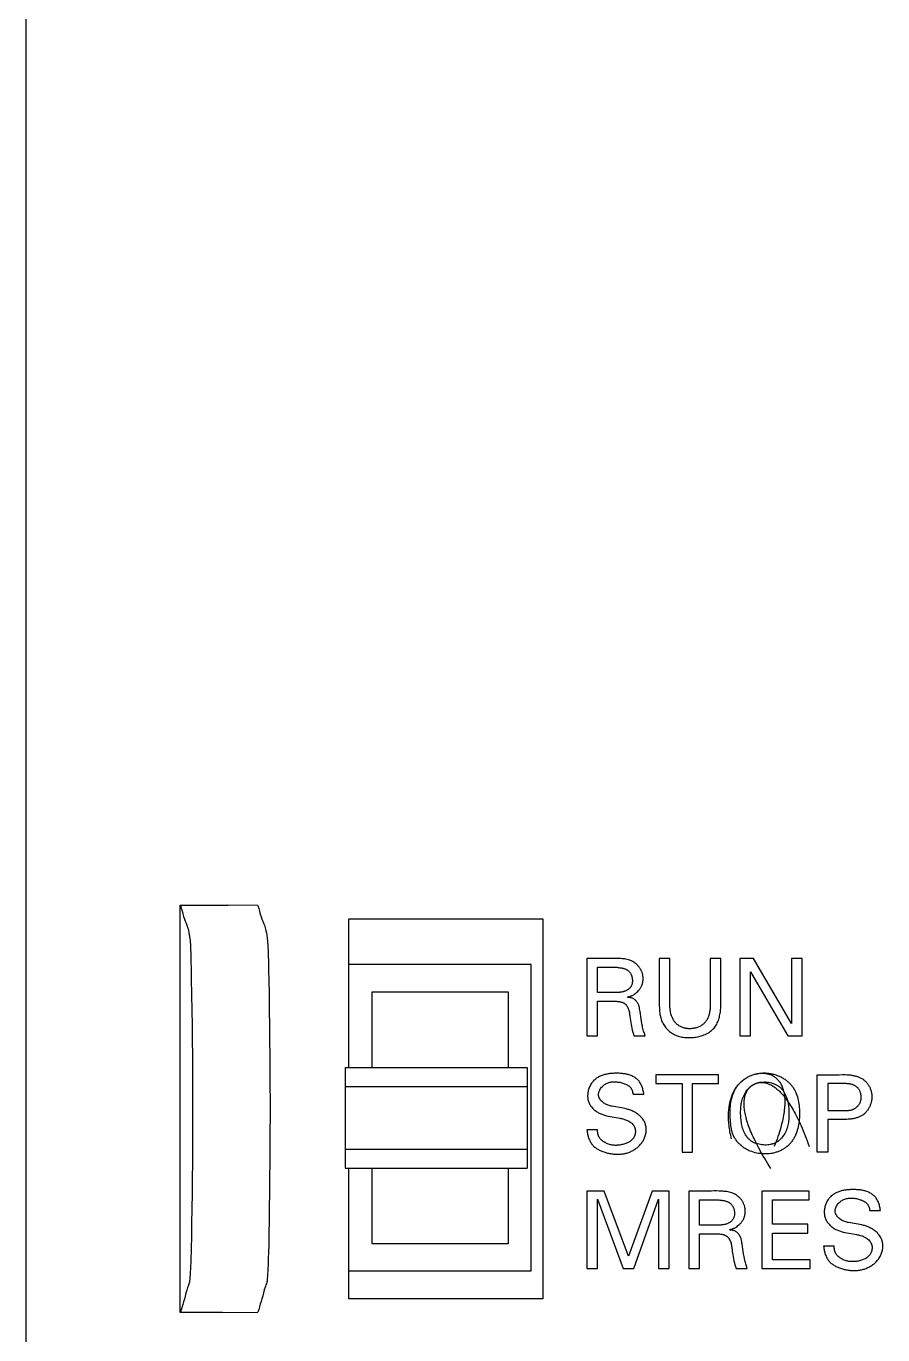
# Model space of a CAD drawing. Extents: x 430 to 1632, y -19 to 271.
# Drawn here: x 542.46 to 554.97, y 181.37 to 200.49 of the extents above; entities that cross this region are included whole.
import ezdxf

# ---------------------------------------------------------------- set-up
doc = ezdxf.new("R2010")
doc.units = 0
doc.header["$LTSCALE"] = 5
doc.header["$MEASUREMENT"] = 0
doc.layers.get('0').update_dxf_attribs({"linetype": 'CONTINUOUS'})

msp = doc.modelspace()

# ---------------------------------------------------------------- linework, layer by layer
at = {"linetype": 'Continuous'}
for p, q in [((542.455, 177.546), (542.455, 249.49)), ((544.707, 181.693), (544.707, 187.641)), ((544.707, 187.641), (545.399, 187.641)), ((545.841, 187.637), (545.399, 187.641)), ((547.171, 185.273), (547.171, 187.442)), ((547.171, 187.442), (550.004, 187.442)), ((550.004, 187.442), (550.004, 181.891)), ((550.647, 186.865), (550.647, 185.732)), ((550.684, 186.865), (550.647, 186.865)), ((550.831, 186.864), (550.684, 186.865)), ((551.86, 186.865), (551.705, 186.865)), ((551.86, 186.632), (551.86, 186.865)), ((552.45, 186.865), (552.45, 186.818)), ((552.604, 186.865), (552.45, 186.865)), ((552.45, 186.818), (552.45, 186.632)), ((552.604, 186.72), (552.604, 186.865)), ((552.882, 186.865), (552.882, 185.732)), ((553.083, 186.865), (552.882, 186.865)), ((553.637, 185.915), (553.083, 186.865)), ((553.637, 186.865), (553.637, 185.915)), ((553.791, 186.865), (553.637, 186.865)), ((553.791, 185.732), (553.791, 186.865)), ((549.834, 186.774), (547.171, 186.774)), ((549.834, 182.299), (549.834, 186.774)), ((550.802, 186.368), (550.802, 186.736)), ((550.802, 186.736), (550.896, 186.736)), ((551.86, 186.54), (551.86, 186.632)), ((552.45, 186.632), (552.45, 186.54)), ((552.604, 186.647), (552.604, 186.72)), ((553.036, 185.732), (553.036, 186.671)), ((553.036, 186.671), (553.583, 185.732)), ((544.868, 186.566), (544.871, 186.334)), ((545.999, 186.559), (546.003, 186.328)), ((552.45, 186.54), (552.45, 186.4)), ((547.509, 185.273), (547.509, 186.378)), ((547.509, 186.378), (549.495, 186.378)), ((549.495, 186.378), (549.495, 185.273)), ((550.802, 185.732), (550.802, 186.239)), ((550.802, 186.239), (550.889, 186.239)), ((550.647, 185.732), (550.802, 185.732)), ((551.334, 185.733), (551.498, 185.733)), ((552.882, 185.732), (553.036, 185.732)), ((553.583, 185.732), (553.791, 185.732)), ((547.114, 185.273), (547.114, 183.8)), ((547.114, 185.273), (549.777, 185.273)), ((549.777, 185.273), (549.777, 183.8)), ((551.657, 185.165), (551.657, 185.037)), ((552.572, 185.165), (551.657, 185.165)), ((552.572, 185.037), (552.572, 185.165)), ((552.988, 185.127), (553, 185.133)), ((553.035, 185.151), (553.047, 185.156)), ((554.013, 184.032), (554.013, 185.165)), ((547.114, 184.996), (549.777, 184.996)), ((551.657, 185.037), (552.037, 185.037)), ((552.037, 185.037), (552.037, 184.032)), ((552.192, 184.032), (552.192, 185.037)), ((552.192, 185.037), (552.572, 185.037)), ((554.168, 185.037), (554.168, 184.642)), ((551.322, 184.882), (551.479, 184.882)), ((554.168, 184.642), (554.236, 184.642)), ((554.168, 184.513), (554.168, 184.032)), ((550.803, 184.361), (550.647, 184.361)), ((547.114, 184.078), (549.777, 184.078)), ((552.037, 184.032), (552.192, 184.032)), ((554.168, 184.032), (554.013, 184.032)), ((547.114, 183.8), (549.777, 183.8)), ((547.171, 181.891), (547.171, 183.8)), ((547.509, 182.695), (547.509, 183.8)), ((549.495, 183.8), (549.495, 182.695)), ((550.647, 183.466), (550.647, 182.333)), ((550.899, 183.466), (550.647, 183.466)), ((551.254, 182.517), (550.899, 183.466)), ((551.599, 183.466), (551.254, 182.517)), ((551.85, 183.466), (551.599, 183.466)), ((551.85, 182.333), (551.85, 183.466)), ((552.139, 183.466), (552.139, 182.333)), ((552.176, 183.466), (552.139, 183.466)), ((552.323, 183.465), (552.176, 183.466)), ((553.203, 183.466), (553.203, 182.333)), ((553.894, 183.466), (553.203, 183.466)), ((553.894, 183.337), (553.894, 183.466)), ((550.802, 182.333), (550.802, 183.347)), ((550.802, 183.347), (551.176, 182.333)), ((551.331, 182.333), (551.695, 183.349)), ((551.695, 183.349), (551.695, 182.333)), ((552.294, 182.969), (552.294, 183.337)), ((552.294, 183.337), (552.388, 183.337)), ((553.358, 182.98), (553.358, 183.337)), ((553.358, 183.337), (553.894, 183.337)), ((554.779, 183.182), (554.937, 183.182)), ((552.294, 182.333), (552.294, 182.84)), ((552.294, 182.84), (552.381, 182.84)), ((553.873, 182.98), (553.358, 182.98)), ((553.358, 182.461), (553.358, 182.852)), ((553.358, 182.852), (553.873, 182.852)), ((553.873, 182.852), (553.873, 182.98)), ((549.495, 182.695), (547.509, 182.695)), ((554.261, 182.661), (554.105, 182.661)), ((553.908, 182.461), (553.358, 182.461)), ((553.908, 182.333), (553.908, 182.461)), ((547.171, 182.299), (549.834, 182.299)), ((550.647, 182.333), (550.802, 182.333)), ((551.176, 182.333), (551.331, 182.333)), ((551.695, 182.333), (551.85, 182.333)), ((552.139, 182.333), (552.294, 182.333)), ((552.826, 182.334), (552.99, 182.334)), ((553.203, 182.333), (553.908, 182.333)), ((550.004, 181.891), (547.171, 181.891)), ((545.323, 181.693), (544.707, 181.693)), ((545.323, 181.693), (545.841, 181.697))]:
    msp.add_line(p, q, dxfattribs=at)
at = {"color": 7, "linetype": 'Continuous'}
msp.add_line((542.455, 86.058), (542.455, 248.64), dxfattribs=at)
at = {"linetype": 'Continuous'}
for points in [[(544.709, 187.641), (544.72, 187.6), (544.732, 187.558), (544.744, 187.517), (544.756, 187.477), (544.767, 187.441), (544.773, 187.425), (544.779, 187.409), (544.791, 187.381), (544.803, 187.351), (544.808, 187.334), (544.814, 187.316), (544.82, 187.295), (544.826, 187.271), (544.832, 187.244), (544.838, 187.212), (544.84, 187.195), (544.843, 187.176), (544.846, 187.155), (544.849, 187.131), (544.851, 187.103), (544.854, 187.07), (544.856, 187.033), (544.857, 186.991), (544.859, 186.946), (544.861, 186.898), (544.862, 186.847), (544.863, 186.794), (544.865, 186.739), (544.866, 186.682), (544.868, 186.566)], [(545.841, 187.637), (545.853, 187.596), (545.865, 187.555), (545.876, 187.513), (545.888, 187.474), (545.9, 187.438), (545.911, 187.407), (545.923, 187.379), (545.935, 187.349), (545.941, 187.332), (545.946, 187.313), (545.952, 187.292), (545.958, 187.268), (545.964, 187.24), (545.97, 187.209), (545.972, 187.191), (545.975, 187.172), (545.978, 187.151), (545.981, 187.126), (545.983, 187.097), (545.985, 187.064), (545.987, 187.026), (545.989, 186.984), (545.991, 186.939), (545.992, 186.89), (545.994, 186.839), (545.995, 186.786), (545.996, 186.731), (545.997, 186.674), (545.999, 186.559)], [(551.283, 186.314), (551.289, 186.316), (551.294, 186.317), (551.3, 186.319), (551.305, 186.321), (551.314, 186.325), (551.322, 186.33), (551.329, 186.334), (551.336, 186.339), (551.349, 186.349), (551.363, 186.359), (551.376, 186.371), (551.39, 186.384), (551.403, 186.398), (551.409, 186.405), (551.415, 186.412), (551.421, 186.42), (551.427, 186.428), (551.432, 186.436), (551.437, 186.444), (551.441, 186.452), (551.446, 186.46), (551.449, 186.469), (551.453, 186.478), (551.456, 186.487), (551.459, 186.496), (551.461, 186.505), (551.464, 186.514), (551.465, 186.523), (551.467, 186.532), (551.468, 186.542), (551.469, 186.551), (551.469, 186.56), (551.469, 186.57), (551.469, 186.579), (551.469, 186.589), (551.468, 186.598), (551.467, 186.607), (551.465, 186.617), (551.463, 186.626), (551.461, 186.635), (551.459, 186.644), (551.456, 186.653), (551.453, 186.662), (551.449, 186.671), (551.446, 186.68), (551.442, 186.689), (551.437, 186.697), (551.433, 186.705), (551.428, 186.714), (551.423, 186.722), (551.418, 186.73), (551.412, 186.737), (551.406, 186.745), (551.4, 186.752), (551.394, 186.759), (551.388, 186.766), (551.381, 186.773), (551.374, 186.779), (551.367, 186.786), (551.36, 186.792), (551.353, 186.797), (551.345, 186.803), (551.338, 186.808), (551.33, 186.813), (551.322, 186.818), (551.314, 186.822), (551.306, 186.826), (551.298, 186.83), (551.289, 186.833), (551.272, 186.84), (551.254, 186.845), (551.237, 186.85), (551.218, 186.854), (551.2, 186.857), (551.181, 186.859), (551.163, 186.861), (551.144, 186.863), (551.125, 186.864), (551.088, 186.865), (551.051, 186.865), (551.014, 186.865), (550.978, 186.865), (550.941, 186.865), (550.905, 186.864), (550.868, 186.864), (550.831, 186.864)], [(551.705, 186.865), (551.705, 186.792), (551.705, 186.719), (551.705, 186.647), (551.705, 186.574), (551.705, 186.502), (551.703, 186.357)], [(550.896, 186.736), (550.927, 186.736), (550.958, 186.736), (550.989, 186.736), (551.021, 186.736), (551.036, 186.736), (551.052, 186.736), (551.067, 186.735), (551.083, 186.735), (551.098, 186.733), (551.114, 186.732), (551.13, 186.73), (551.137, 186.729), (551.145, 186.728), (551.153, 186.727), (551.161, 186.725), (551.169, 186.723), (551.177, 186.721), (551.184, 186.719), (551.192, 186.717), (551.2, 186.714), (551.207, 186.712), (551.214, 186.709), (551.221, 186.705), (551.228, 186.702), (551.235, 186.698), (551.241, 186.693), (551.247, 186.689), (551.253, 186.684), (551.259, 186.679), (551.264, 186.673), (551.269, 186.667), (551.274, 186.661), (551.279, 186.655), (551.283, 186.648), (551.287, 186.641), (551.291, 186.634), (551.294, 186.627), (551.297, 186.619), (551.3, 186.612), (551.303, 186.604), (551.305, 186.596), (551.307, 186.588), (551.309, 186.58), (551.31, 186.572), (551.311, 186.564), (551.312, 186.556), (551.313, 186.548), (551.313, 186.54), (551.313, 186.532), (551.312, 186.524), (551.311, 186.516), (551.31, 186.508), (551.309, 186.5), (551.307, 186.492), (551.304, 186.485), (551.302, 186.477), (551.299, 186.47), (551.295, 186.463), (551.292, 186.457), (551.287, 186.45), (551.283, 186.444), (551.278, 186.438), (551.273, 186.432), (551.267, 186.426), (551.261, 186.421), (551.255, 186.416), (551.249, 186.411), (551.242, 186.407), (551.235, 186.402), (551.228, 186.398), (551.221, 186.395), (551.214, 186.391), (551.206, 186.388), (551.199, 186.385), (551.191, 186.382), (551.184, 186.38), (551.176, 186.378), (551.168, 186.376), (551.16, 186.374), (551.153, 186.373), (551.145, 186.372), (551.137, 186.371), (551.13, 186.37), (551.122, 186.369), (551.114, 186.369), (551.098, 186.368), (551.083, 186.368), (551.052, 186.367), (551.02, 186.367), (550.989, 186.367), (550.927, 186.368)], [(551.703, 186.357), (551.702, 186.284), (551.703, 186.248), (551.703, 186.212), (551.704, 186.175), (551.706, 186.139), (551.708, 186.102), (551.71, 186.084), (551.712, 186.066), (551.714, 186.048), (551.717, 186.03), (551.721, 186.012), (551.726, 185.995), (551.731, 185.977), (551.737, 185.96), (551.744, 185.943), (551.752, 185.927), (551.761, 185.911), (551.77, 185.895), (551.781, 185.879), (551.791, 185.864), (551.803, 185.85), (551.815, 185.836), (551.828, 185.823), (551.841, 185.81), (551.855, 185.798), (551.87, 185.787), (551.885, 185.777), (551.9, 185.767), (551.916, 185.758), (551.932, 185.75), (551.949, 185.743), (551.966, 185.736), (551.983, 185.73), (552, 185.725), (552.018, 185.721), (552.036, 185.717), (552.055, 185.714), (552.073, 185.711), (552.092, 185.71), (552.111, 185.708), (552.13, 185.708), (552.149, 185.708), (552.168, 185.709), (552.187, 185.71), (552.206, 185.712), (552.225, 185.714), (552.244, 185.717), (552.263, 185.72), (552.282, 185.725), (552.301, 185.729), (552.319, 185.735), (552.338, 185.741), (552.355, 185.747), (552.373, 185.754), (552.39, 185.762), (552.406, 185.77), (552.422, 185.78), (552.438, 185.789), (552.453, 185.8), (552.467, 185.811), (552.48, 185.822), (552.493, 185.834), (552.505, 185.847), (552.516, 185.861), (552.527, 185.875), (552.536, 185.89), (552.545, 185.906), (552.553, 185.922), (552.56, 185.938), (552.567, 185.955), (552.573, 185.972), (552.578, 185.99), (552.583, 186.008), (552.587, 186.026), (552.591, 186.045), (552.594, 186.063), (552.597, 186.082), (552.599, 186.101), (552.601, 186.12), (552.603, 186.138), (552.604, 186.157), (552.605, 186.176), (552.606, 186.212), (552.606, 186.249), (552.606, 186.285), (552.605, 186.357), (552.604, 186.429), (552.603, 186.502), (552.604, 186.647)], [(552.45, 186.4), (552.45, 186.354), (552.45, 186.307), (552.45, 186.261), (552.45, 186.214), (552.45, 186.191), (552.449, 186.168), (552.448, 186.145), (552.446, 186.122), (552.445, 186.11), (552.443, 186.099), (552.441, 186.087), (552.439, 186.075), (552.437, 186.064), (552.434, 186.052), (552.431, 186.041), (552.427, 186.029), (552.424, 186.018), (552.419, 186.007), (552.415, 185.996), (552.41, 185.986), (552.404, 185.975), (552.399, 185.965), (552.392, 185.955), (552.386, 185.946), (552.379, 185.937), (552.371, 185.928), (552.363, 185.919), (552.354, 185.911), (552.346, 185.904), (552.336, 185.896), (552.327, 185.89), (552.317, 185.883), (552.306, 185.877), (552.296, 185.871), (552.285, 185.866), (552.274, 185.861), (552.262, 185.857), (552.251, 185.853), (552.239, 185.85), (552.227, 185.847), (552.215, 185.844), (552.203, 185.842), (552.191, 185.84), (552.179, 185.839), (552.166, 185.838), (552.154, 185.838), (552.142, 185.838), (552.129, 185.838), (552.117, 185.839), (552.105, 185.841), (552.093, 185.843), (552.081, 185.845), (552.07, 185.848), (552.058, 185.852), (552.047, 185.856), (552.036, 185.86), (552.025, 185.865), (552.014, 185.87), (552.004, 185.876), (551.993, 185.882), (551.984, 185.888), (551.974, 185.895), (551.965, 185.902), (551.956, 185.91), (551.948, 185.918), (551.94, 185.927), (551.933, 185.936), (551.925, 185.945), (551.919, 185.954), (551.913, 185.964), (551.907, 185.974), (551.901, 185.985), (551.896, 185.995), (551.892, 186.006), (551.887, 186.017), (551.883, 186.028), (551.88, 186.04), (551.876, 186.051), (551.874, 186.063), (551.871, 186.074), (551.869, 186.086), (551.867, 186.098), (551.865, 186.11), (551.863, 186.121), (551.862, 186.133), (551.861, 186.145), (551.86, 186.168), (551.86, 186.191), (551.859, 186.214), (551.859, 186.261), (551.86, 186.307), (551.86, 186.354), (551.86, 186.4), (551.86, 186.54)], [(544.871, 186.334), (544.874, 186.108), (544.878, 185.887), (544.88, 185.669), (544.883, 185.451), (544.885, 185.232), (544.886, 185.01), (544.886, 184.784), (544.886, 184.555), (544.886, 184.327), (544.885, 184.1), (544.883, 183.876), (544.881, 183.654), (544.878, 183.432), (544.875, 183.21), (544.872, 182.988), (544.871, 182.877), (544.869, 182.769), (544.866, 182.663), (544.864, 182.561), (544.862, 182.512), (544.861, 182.463), (544.859, 182.416), (544.857, 182.371), (544.855, 182.327), (544.853, 182.286), (544.851, 182.247), (544.848, 182.213), (544.846, 182.183), (544.844, 182.169), (544.843, 182.158), (544.842, 182.147), (544.84, 182.138), (544.839, 182.13), (544.837, 182.124), (544.834, 182.115), (544.831, 182.107), (544.826, 182.092), (544.82, 182.076), (544.814, 182.058), (544.802, 182.018), (544.79, 181.976), (544.779, 181.932), (544.767, 181.889), (544.755, 181.849), (544.744, 181.809)], [(546.003, 186.328), (546.006, 186.103), (546.009, 185.883), (546.012, 185.666), (546.014, 185.45), (546.016, 185.232), (546.017, 185.01), (546.018, 184.785), (546.018, 184.558), (546.017, 184.331), (546.016, 184.105), (546.014, 183.882), (546.012, 183.661), (546.009, 183.44), (546.007, 183.219), (546.004, 182.998), (546.002, 182.888), (546, 182.78), (545.998, 182.674), (545.996, 182.572), (545.993, 182.474), (545.991, 182.427), (545.989, 182.381), (545.987, 182.337), (545.985, 182.295), (545.983, 182.257), (545.98, 182.221), (545.978, 182.19), (545.976, 182.176), (545.975, 182.164), (545.974, 182.152), (545.972, 182.143), (545.971, 182.134), (545.97, 182.127), (545.967, 182.117), (545.964, 182.109), (545.958, 182.095), (545.952, 182.078), (545.946, 182.061), (545.934, 182.022), (545.923, 181.979), (545.911, 181.936), (545.9, 181.893), (545.888, 181.853), (545.876, 181.813), (545.865, 181.775), (545.853, 181.736), (545.841, 181.697)], [(550.927, 186.368), (550.896, 186.368), (550.802, 186.368)], [(550.889, 186.239), (550.918, 186.239), (550.948, 186.239), (550.977, 186.24), (551.006, 186.24), (551.035, 186.24), (551.064, 186.239), (551.078, 186.239), (551.093, 186.238), (551.107, 186.236), (551.114, 186.235), (551.122, 186.234), (551.129, 186.233), (551.136, 186.232), (551.143, 186.23), (551.151, 186.228), (551.158, 186.226), (551.165, 186.224), (551.172, 186.221), (551.178, 186.218), (551.185, 186.215), (551.191, 186.211), (551.197, 186.207), (551.203, 186.203), (551.209, 186.198), (551.214, 186.193), (551.219, 186.188), (551.223, 186.183), (551.228, 186.177), (551.232, 186.171), (551.236, 186.164), (551.24, 186.158), (551.243, 186.151), (551.246, 186.145), (551.249, 186.138), (551.252, 186.131), (551.254, 186.124), (551.257, 186.117), (551.259, 186.11), (551.261, 186.103), (551.263, 186.096), (551.265, 186.089), (551.268, 186.075), (551.27, 186.06), (551.272, 186.046), (551.274, 186.031), (551.276, 186.017), (551.28, 185.988), (551.284, 185.959), (551.288, 185.931), (551.293, 185.902), (551.298, 185.873), (551.304, 185.845), (551.311, 185.817), (551.318, 185.789), (551.326, 185.76), (551.334, 185.733)], [(551.259, 186.295), (551.254, 186.295), (551.25, 186.296), (551.246, 186.297), (551.245, 186.297), (551.244, 186.298), (551.243, 186.298), (551.242, 186.299), (551.242, 186.299), (551.242, 186.3), (551.243, 186.3), (551.244, 186.301), (551.246, 186.302), (551.25, 186.304), (551.254, 186.305), (551.259, 186.307), (551.265, 186.308), (551.283, 186.314)], [(551.498, 185.733), (551.487, 185.768), (551.476, 185.803), (551.471, 185.82), (551.466, 185.838), (551.462, 185.856), (551.458, 185.874), (551.451, 185.91), (551.444, 185.946), (551.439, 185.982), (551.434, 186.018), (551.429, 186.055), (551.424, 186.092), (551.421, 186.11), (551.418, 186.128), (551.414, 186.147), (551.409, 186.164), (551.407, 186.173), (551.404, 186.182), (551.4, 186.191), (551.397, 186.199), (551.393, 186.207), (551.388, 186.215), (551.383, 186.223), (551.378, 186.231), (551.372, 186.238), (551.366, 186.245), (551.359, 186.252), (551.352, 186.259), (551.345, 186.264), (551.338, 186.27), (551.331, 186.275), (551.324, 186.279), (551.316, 186.283), (551.308, 186.286), (551.299, 186.288), (551.294, 186.289), (551.288, 186.291), (551.283, 186.291), (551.277, 186.292), (551.259, 186.295)], [(551.479, 184.882), (551.477, 184.898), (551.474, 184.914), (551.47, 184.929), (551.467, 184.944), (551.463, 184.959), (551.459, 184.973), (551.454, 184.987), (551.449, 185), (551.443, 185.013), (551.437, 185.025), (551.431, 185.037), (551.424, 185.049), (551.417, 185.06), (551.409, 185.07), (551.401, 185.08), (551.392, 185.09), (551.383, 185.099), (551.373, 185.107), (551.363, 185.115), (551.352, 185.123), (551.341, 185.13), (551.329, 185.136), (551.317, 185.142), (551.305, 185.148), (551.292, 185.153), (551.279, 185.158), (551.266, 185.163), (551.252, 185.167), (551.238, 185.17), (551.224, 185.174), (551.21, 185.177), (551.195, 185.179), (551.181, 185.181), (551.166, 185.183), (551.151, 185.185), (551.136, 185.186), (551.12, 185.187), (551.105, 185.187), (551.09, 185.187), (551.074, 185.187), (551.059, 185.187), (551.044, 185.187), (551.029, 185.186), (551.013, 185.185), (550.998, 185.183), (550.983, 185.182), (550.968, 185.18), (550.954, 185.177), (550.939, 185.174), (550.925, 185.171), (550.91, 185.168), (550.896, 185.164), (550.882, 185.16), (550.869, 185.155), (550.856, 185.15), (550.843, 185.144), (550.83, 185.139), (550.817, 185.132), (550.805, 185.125), (550.794, 185.118), (550.782, 185.11), (550.771, 185.102), (550.761, 185.093), (550.751, 185.084), (550.741, 185.074), (550.732, 185.063), (550.723, 185.052), (550.714, 185.041), (550.707, 185.029), (550.699, 185.017), (550.693, 185.004), (550.686, 184.99), (550.681, 184.977), (550.676, 184.963), (550.671, 184.949), (550.668, 184.935), (550.664, 184.92), (550.662, 184.906), (550.66, 184.891), (550.659, 184.876), (550.658, 184.862), (550.658, 184.847), (550.659, 184.833), (550.661, 184.818), (550.663, 184.804), (550.666, 184.79), (550.67, 184.776), (550.675, 184.763), (550.681, 184.75), (550.687, 184.737), (550.694, 184.725), (550.702, 184.713), (550.71, 184.701), (550.719, 184.69), (550.728, 184.679), (550.738, 184.669), (550.748, 184.659), (550.759, 184.65), (550.77, 184.641), (550.781, 184.633), (550.793, 184.625), (550.805, 184.618), (550.817, 184.611), (550.829, 184.605), (550.841, 184.599), (550.854, 184.593), (550.867, 184.588), (550.88, 184.583), (550.893, 184.578), (550.907, 184.574), (550.92, 184.57), (550.934, 184.567), (550.961, 184.56), (550.989, 184.554), (551.018, 184.549), (551.046, 184.545), (551.103, 184.536), (551.131, 184.531), (551.145, 184.528), (551.159, 184.525), (551.172, 184.522), (551.186, 184.518), (551.199, 184.514), (551.212, 184.509), (551.225, 184.504), (551.238, 184.499), (551.25, 184.493), (551.262, 184.486), (551.274, 184.478), (551.286, 184.47), (551.297, 184.461), (551.307, 184.451), (551.317, 184.441), (551.322, 184.435), (551.326, 184.43), (551.33, 184.424), (551.334, 184.418), (551.338, 184.412), (551.341, 184.406), (551.344, 184.399), (551.347, 184.393), (551.349, 184.386), (551.351, 184.379), (551.353, 184.372), (551.354, 184.365), (551.355, 184.358), (551.356, 184.351), (551.356, 184.344), (551.357, 184.337), (551.356, 184.33), (551.356, 184.322), (551.355, 184.315), (551.354, 184.308), (551.352, 184.301), (551.351, 184.293), (551.349, 184.286), (551.346, 184.279), (551.344, 184.273), (551.341, 184.266), (551.338, 184.259), (551.335, 184.253), (551.331, 184.246), (551.328, 184.24), (551.324, 184.234), (551.319, 184.229), (551.315, 184.223), (551.31, 184.218), (551.306, 184.213), (551.301, 184.208), (551.29, 184.199), (551.279, 184.191), (551.267, 184.183), (551.254, 184.176), (551.242, 184.17), (551.228, 184.164), (551.215, 184.159), (551.201, 184.154), (551.187, 184.15), (551.173, 184.147), (551.158, 184.144), (551.144, 184.141), (551.13, 184.139), (551.115, 184.137), (551.101, 184.136), (551.087, 184.135), (551.073, 184.134), (551.059, 184.134), (551.045, 184.135), (551.031, 184.136), (551.018, 184.138), (551.004, 184.14), (550.99, 184.143), (550.976, 184.147), (550.963, 184.151), (550.949, 184.156), (550.936, 184.162), (550.922, 184.169), (550.909, 184.176), (550.897, 184.183)], [(552.76, 184.229), (552.754, 184.255), (552.748, 184.281), (552.743, 184.306), (552.738, 184.332), (552.734, 184.356), (552.73, 184.381), (552.727, 184.405), (552.724, 184.428), (552.722, 184.452), (552.72, 184.475), (552.718, 184.497), (552.717, 184.519), (552.717, 184.541), (552.716, 184.562), (552.717, 184.583), (552.717, 184.604), (552.718, 184.624), (552.72, 184.644), (552.721, 184.664), (552.724, 184.683), (552.726, 184.701), (552.729, 184.72), (552.732, 184.738), (552.736, 184.756), (552.74, 184.773), (552.744, 184.79), (552.749, 184.806), (552.754, 184.823), (552.759, 184.839), (552.765, 184.854), (552.771, 184.869), (552.777, 184.884), (552.783, 184.898), (552.79, 184.913), (552.797, 184.926), (552.805, 184.94), (552.812, 184.953), (552.82, 184.965), (552.828, 184.978), (552.837, 184.99), (552.845, 185.001), (552.854, 185.012), (552.863, 185.023), (552.873, 185.034), (552.882, 185.044), (552.892, 185.054), (552.902, 185.063), (552.912, 185.072), (552.923, 185.081), (552.933, 185.09), (552.944, 185.098), (552.955, 185.106), (552.966, 185.113), (552.977, 185.12), (552.988, 185.127)], [(552.94, 184.1), (552.93, 184.107), (552.919, 184.115), (552.909, 184.123), (552.899, 184.131), (552.889, 184.14), (552.88, 184.149), (552.871, 184.158), (552.862, 184.167), (552.853, 184.177), (552.845, 184.187), (552.837, 184.197), (552.829, 184.208), (552.822, 184.218), (552.815, 184.229), (552.808, 184.24), (552.802, 184.251), (552.796, 184.263), (552.79, 184.275), (552.785, 184.286), (552.78, 184.298), (552.776, 184.31), (552.772, 184.323), (552.768, 184.335), (552.765, 184.347), (552.76, 184.373), (552.755, 184.398), (552.751, 184.424), (552.749, 184.45), (552.746, 184.476), (552.744, 184.502), (552.743, 184.528), (552.741, 184.554), (552.741, 184.58), (552.74, 184.605), (552.74, 184.631), (552.741, 184.656), (552.742, 184.682), (552.744, 184.708), (552.747, 184.733), (552.751, 184.759), (552.755, 184.784), (552.761, 184.81), (552.768, 184.835), (552.775, 184.86), (552.784, 184.884), (552.793, 184.908), (552.799, 184.92), (552.804, 184.932), (552.81, 184.943), (552.816, 184.954), (552.823, 184.966), (552.829, 184.976), (552.836, 184.987), (552.844, 184.998), (552.851, 185.008), (552.859, 185.018), (552.868, 185.028), (552.876, 185.038), (552.885, 185.047), (552.894, 185.057), (552.904, 185.066), (552.914, 185.074), (552.924, 185.083), (552.934, 185.091), (552.944, 185.099), (552.955, 185.106), (552.966, 185.113), (552.977, 185.12), (552.988, 185.127)], [(553, 185.133), (553.011, 185.139), (553.023, 185.145), (553.035, 185.151), (553.047, 185.156), (553.059, 185.16), (553.072, 185.165), (553.084, 185.169), (553.096, 185.173), (553.109, 185.176), (553.122, 185.179), (553.134, 185.182), (553.147, 185.184), (553.16, 185.186), (553.173, 185.188), (553.186, 185.189), (553.199, 185.191), (553.211, 185.191), (553.225, 185.192), (553.238, 185.192), (553.251, 185.192), (553.264, 185.191), (553.277, 185.19), (553.29, 185.189), (553.303, 185.188), (553.316, 185.186), (553.329, 185.184), (553.342, 185.181), (553.355, 185.179), (553.368, 185.175), (553.38, 185.172), (553.393, 185.168), (553.406, 185.164), (553.419, 185.16), (553.431, 185.155), (553.443, 185.151), (553.456, 185.145), (553.468, 185.14), (553.48, 185.134), (553.492, 185.128), (553.503, 185.122), (553.515, 185.115), (553.526, 185.108), (553.537, 185.101), (553.548, 185.093), (553.559, 185.086), (553.569, 185.078), (553.579, 185.069), (553.589, 185.061), (553.599, 185.052), (553.608, 185.043), (553.617, 185.034), (553.626, 185.024), (553.634, 185.014), (553.642, 185.004), (553.65, 184.994), (553.658, 184.984), (553.665, 184.973), (553.671, 184.962), (553.678, 184.951), (553.684, 184.94), (553.689, 184.928), (553.695, 184.917), (553.7, 184.905), (553.705, 184.893), (553.714, 184.869), (553.722, 184.844), (553.729, 184.819), (553.734, 184.793), (553.74, 184.767), (553.744, 184.741), (553.747, 184.715), (553.75, 184.689), (553.752, 184.663), (553.754, 184.637), (553.755, 184.611), (553.755, 184.585), (553.754, 184.559), (553.753, 184.534), (553.751, 184.508), (553.748, 184.482), (553.745, 184.457), (553.74, 184.432), (553.735, 184.406), (553.728, 184.381), (553.721, 184.356), (553.713, 184.331), (553.704, 184.307), (553.694, 184.283), (553.683, 184.259), (553.677, 184.247), (553.67, 184.236), (553.664, 184.225), (553.657, 184.213), (553.65, 184.203), (553.642, 184.192), (553.634, 184.182), (553.626, 184.172), (553.618, 184.162), (553.609, 184.152), (553.6, 184.143), (553.591, 184.134), (553.581, 184.125), (553.571, 184.117), (553.561, 184.109), (553.551, 184.101), (553.54, 184.094), (553.529, 184.086), (553.518, 184.08), (553.507, 184.073), (553.495, 184.067), (553.484, 184.061), (553.472, 184.055), (553.46, 184.05), (553.448, 184.045), (553.436, 184.04), (553.424, 184.036), (553.412, 184.032), (553.399, 184.028), (553.387, 184.025), (553.374, 184.022), (553.362, 184.019), (553.349, 184.017), (553.336, 184.015), (553.311, 184.011), (553.285, 184.009), (553.259, 184.008), (553.233, 184.009), (553.207, 184.01), (553.182, 184.013), (553.156, 184.016), (553.13, 184.021), (553.105, 184.027), (553.08, 184.034), (553.056, 184.042), (553.031, 184.051), (553.019, 184.056), (553.008, 184.061), (552.996, 184.067), (552.985, 184.073), (552.973, 184.079), (552.962, 184.086), (552.951, 184.092), (552.94, 184.1)], [(553.084, 185.169), (553.096, 185.172), (553.109, 185.176), (553.121, 185.179), (553.134, 185.181), (553.146, 185.184), (553.159, 185.185), (553.172, 185.187), (553.184, 185.188), (553.197, 185.188), (553.209, 185.189), (553.222, 185.188), (553.234, 185.188), (553.246, 185.187), (553.259, 185.185), (553.271, 185.183), (553.283, 185.181), (553.295, 185.178), (553.306, 185.175), (553.318, 185.171), (553.329, 185.167), (553.341, 185.162), (553.352, 185.157), (553.363, 185.151), (553.373, 185.145), (553.384, 185.138), (553.394, 185.131), (553.404, 185.124), (553.414, 185.115), (553.423, 185.107), (553.432, 185.097), (553.441, 185.088), (553.45, 185.077), (553.458, 185.066), (553.466, 185.055), (553.474, 185.043), (553.481, 185.031), (553.488, 185.017), (553.494, 185.004), (553.5, 184.989), (553.506, 184.975), (553.511, 184.959), (553.516, 184.943), (553.52, 184.926), (553.524, 184.909), (553.528, 184.891), (553.531, 184.873), (553.533, 184.854), (553.535, 184.834), (553.537, 184.814), (553.538, 184.792), (553.538, 184.771), (553.538, 184.748), (553.537, 184.725), (553.536, 184.702), (553.534, 184.677), (553.532, 184.652), (553.528, 184.626), (553.525, 184.6), (553.52, 184.573), (553.515, 184.545), (553.51, 184.516), (553.503, 184.487), (553.496, 184.457), (553.488, 184.426), (553.48, 184.395), (553.471, 184.363), (553.461, 184.33), (553.45, 184.296), (553.439, 184.262), (553.427, 184.226), (553.414, 184.19), (553.4, 184.154), (553.385, 184.116)], [(554.013, 185.165), (554.059, 185.166), (554.105, 185.165), (554.197, 185.165)], [(554.197, 185.165), (554.243, 185.165), (554.289, 185.165), (554.335, 185.166), (554.381, 185.167), (554.404, 185.167), (554.427, 185.167), (554.451, 185.166), (554.474, 185.164), (554.497, 185.162), (554.508, 185.16), (554.52, 185.158), (554.531, 185.156), (554.543, 185.154), (554.554, 185.152), (554.565, 185.149), (554.577, 185.146), (554.588, 185.143), (554.599, 185.139), (554.61, 185.135), (554.621, 185.131), (554.632, 185.127), (554.642, 185.122), (554.653, 185.116), (554.663, 185.111), (554.673, 185.105), (554.682, 185.099), (554.691, 185.092), (554.701, 185.085), (554.709, 185.077), (554.718, 185.069), (554.726, 185.061), (554.734, 185.052), (554.741, 185.043), (554.749, 185.034), (554.755, 185.025), (554.762, 185.015), (554.768, 185.005), (554.774, 184.995), (554.779, 184.984), (554.784, 184.973), (554.788, 184.963), (554.793, 184.952), (554.796, 184.941), (554.799, 184.93), (554.802, 184.918), (554.805, 184.907), (554.807, 184.895), (554.808, 184.884), (554.809, 184.872), (554.81, 184.861), (554.811, 184.849), (554.81, 184.838), (554.81, 184.826), (554.809, 184.814), (554.808, 184.803), (554.806, 184.791), (554.804, 184.779), (554.802, 184.768), (554.799, 184.757), (554.796, 184.745), (554.792, 184.734), (554.788, 184.723), (554.784, 184.712), (554.779, 184.701), (554.774, 184.69), (554.769, 184.68), (554.763, 184.67), (554.757, 184.66), (554.751, 184.65), (554.744, 184.641), (554.737, 184.631), (554.729, 184.623), (554.721, 184.614), (554.713, 184.606), (554.704, 184.598), (554.696, 184.591), (554.686, 184.584), (554.677, 184.577), (554.667, 184.571), (554.657, 184.565), (554.647, 184.559), (554.637, 184.554), (554.626, 184.549), (554.615, 184.545), (554.604, 184.541), (554.593, 184.537), (554.582, 184.534), (554.571, 184.53), (554.559, 184.528), (554.548, 184.525), (554.536, 184.523), (554.525, 184.521), (554.513, 184.519), (554.502, 184.518), (554.49, 184.517), (554.467, 184.515), (554.444, 184.514), (554.421, 184.513), (554.398, 184.513), (554.352, 184.513), (554.306, 184.513), (554.26, 184.513), (554.168, 184.513)], [(550.647, 184.361), (550.649, 184.344), (550.651, 184.329), (550.654, 184.313), (550.657, 184.298), (550.66, 184.283), (550.664, 184.269), (550.668, 184.255), (550.673, 184.242), (550.678, 184.229), (550.683, 184.216), (550.689, 184.203), (550.695, 184.191), (550.702, 184.18), (550.709, 184.169), (550.716, 184.158), (550.724, 184.147), (550.733, 184.137), (550.741, 184.128), (550.751, 184.118), (550.761, 184.109), (550.771, 184.101), (550.782, 184.093), (550.793, 184.085), (550.805, 184.078), (550.817, 184.071), (550.829, 184.064), (550.842, 184.058), (550.854, 184.052), (550.868, 184.047), (550.881, 184.042), (550.894, 184.037), (550.908, 184.033), (550.922, 184.028), (550.936, 184.025), (550.95, 184.021), (550.964, 184.018), (550.978, 184.015), (550.993, 184.013), (551.007, 184.01), (551.021, 184.008), (551.035, 184.007), (551.05, 184.005), (551.064, 184.005), (551.078, 184.004), (551.092, 184.004), (551.106, 184.004), (551.12, 184.004), (551.134, 184.005), (551.148, 184.006), (551.162, 184.008), (551.176, 184.01), (551.19, 184.012), (551.203, 184.015), (551.217, 184.018), (551.23, 184.022), (551.244, 184.026), (551.257, 184.031), (551.27, 184.036), (551.283, 184.041), (551.296, 184.047), (551.308, 184.053), (551.321, 184.06), (551.333, 184.067), (551.345, 184.074), (551.357, 184.082), (551.369, 184.091), (551.38, 184.1), (551.391, 184.109), (551.402, 184.118), (551.412, 184.128), (551.422, 184.138), (551.431, 184.149), (551.441, 184.16), (551.449, 184.171), (551.457, 184.183), (551.465, 184.195), (551.472, 184.207), (551.479, 184.22), (551.485, 184.232), (551.491, 184.245), (551.496, 184.259), (551.5, 184.272), (551.504, 184.286), (551.507, 184.3), (551.51, 184.314), (551.512, 184.329), (551.513, 184.343), (551.513, 184.357), (551.513, 184.371), (551.513, 184.386), (551.511, 184.4), (551.509, 184.414), (551.506, 184.427), (551.502, 184.441), (551.498, 184.454), (551.493, 184.467), (551.487, 184.48), (551.48, 184.492), (551.473, 184.504), (551.465, 184.516), (551.457, 184.527), (551.448, 184.538), (551.438, 184.548), (551.428, 184.558), (551.418, 184.568), (551.407, 184.577), (551.396, 184.586), (551.384, 184.595), (551.373, 184.603), (551.361, 184.61), (551.349, 184.617), (551.336, 184.624), (551.324, 184.63), (551.311, 184.636), (551.298, 184.642), (551.285, 184.647), (551.272, 184.652), (551.259, 184.656), (551.246, 184.66), (551.233, 184.664), (551.206, 184.671), (551.179, 184.677), (551.151, 184.682), (551.123, 184.687), (551.068, 184.696), (551.04, 184.7), (551.012, 184.705), (550.999, 184.708), (550.985, 184.711), (550.972, 184.715), (550.959, 184.719), (550.946, 184.724), (550.933, 184.73), (550.92, 184.736), (550.908, 184.743), (550.896, 184.75), (550.884, 184.759), (550.873, 184.768), (550.862, 184.779), (550.852, 184.789), (550.848, 184.795), (550.843, 184.801), (550.839, 184.807), (550.836, 184.813), (550.832, 184.819), (550.829, 184.825), (550.826, 184.831), (550.824, 184.838), (550.822, 184.844), (550.82, 184.851), (550.819, 184.858), (550.818, 184.864), (550.817, 184.871), (550.817, 184.878), (550.818, 184.885), (550.818, 184.892), (550.82, 184.899), (550.821, 184.905), (550.823, 184.912), (550.825, 184.919), (550.828, 184.926), (550.831, 184.932), (550.834, 184.939), (550.837, 184.946), (550.845, 184.958), (550.853, 184.971), (550.863, 184.982), (550.873, 184.993), (550.883, 185.004), (550.895, 185.013), (550.906, 185.021), (550.918, 185.029), (550.931, 185.036), (550.943, 185.042), (550.956, 185.047), (550.97, 185.051), (550.983, 185.055), (550.997, 185.057), (551.011, 185.06), (551.025, 185.061), (551.04, 185.062), (551.054, 185.062), (551.069, 185.062), (551.083, 185.061), (551.098, 185.059), (551.113, 185.057), (551.127, 185.055), (551.142, 185.052), (551.156, 185.048), (551.171, 185.044), (551.185, 185.04), (551.199, 185.035), (551.212, 185.029), (551.225, 185.023), (551.237, 185.017), (551.249, 185.009), (551.26, 185.002), (551.266, 184.997), (551.271, 184.993)], [(551.271, 184.993), (551.275, 184.988), (551.28, 184.983), (551.284, 184.978), (551.288, 184.973), (551.292, 184.968), (551.296, 184.962), (551.299, 184.957), (551.302, 184.951), (551.305, 184.945), (551.308, 184.938), (551.312, 184.925), (551.316, 184.911), (551.319, 184.897), (551.322, 184.882)], [(553.335, 183.798), (553.311, 183.835), (553.288, 183.872), (553.266, 183.908), (553.245, 183.943), (553.224, 183.978), (553.205, 184.012), (553.186, 184.045), (553.168, 184.078), (553.151, 184.11), (553.134, 184.141), (553.119, 184.172), (553.104, 184.202), (553.089, 184.232), (553.076, 184.26), (553.063, 184.289), (553.051, 184.316), (553.04, 184.343), (553.029, 184.37), (553.019, 184.396), (553.01, 184.421), (553.001, 184.446), (552.993, 184.47), (552.986, 184.493), (552.979, 184.516), (552.973, 184.539), (552.968, 184.56), (552.963, 184.582), (552.959, 184.603), (552.955, 184.623), (552.952, 184.642), (552.949, 184.662), (552.947, 184.68), (552.945, 184.698), (552.944, 184.716), (552.944, 184.733), (552.944, 184.749), (552.944, 184.765), (552.945, 184.781), (552.946, 184.796), (552.948, 184.811), (552.95, 184.825), (552.953, 184.838), (552.956, 184.852), (552.96, 184.864), (552.963, 184.877), (552.968, 184.888), (552.972, 184.9), (552.977, 184.911), (552.983, 184.921), (552.988, 184.931), (552.994, 184.941), (553.001, 184.95), (553.007, 184.959), (553.014, 184.967), (553.021, 184.975), (553.029, 184.983), (553.036, 184.99), (553.044, 184.997), (553.053, 185.003), (553.061, 185.009), (553.07, 185.015), (553.079, 185.02), (553.088, 185.025), (553.097, 185.03), (553.106, 185.034), (553.116, 185.038), (553.126, 185.042), (553.136, 185.045), (553.146, 185.048), (553.156, 185.05), (553.166, 185.053), (553.176, 185.055), (553.197, 185.058), (553.218, 185.059), (553.24, 185.06), (553.261, 185.06), (553.282, 185.058), (553.303, 185.055), (553.324, 185.052), (553.345, 185.047), (553.365, 185.04), (553.375, 185.037), (553.385, 185.033), (553.395, 185.029), (553.404, 185.025), (553.414, 185.02), (553.423, 185.015), (553.432, 185.01), (553.441, 185.004), (553.449, 184.998), (553.457, 184.992), (553.465, 184.986), (553.473, 184.979), (553.481, 184.972), (553.488, 184.965), (553.495, 184.957), (553.501, 184.949), (553.508, 184.941), (553.514, 184.933), (553.52, 184.924), (553.526, 184.915), (553.536, 184.897), (553.546, 184.878), (553.555, 184.859), (553.563, 184.839), (553.57, 184.819), (553.576, 184.798), (553.581, 184.778), (553.586, 184.757), (553.59, 184.736), (553.593, 184.716), (553.595, 184.695), (553.597, 184.675), (553.598, 184.654), (553.599, 184.634), (553.599, 184.613), (553.599, 184.592), (553.599, 184.572), (553.599, 184.551), (553.597, 184.53), (553.596, 184.51), (553.594, 184.489), (553.591, 184.468), (553.587, 184.448), (553.583, 184.427), (553.578, 184.407), (553.572, 184.387), (553.565, 184.367), (553.557, 184.348), (553.548, 184.328), (553.539, 184.309), (553.528, 184.291), (553.516, 184.273), (553.504, 184.256), (553.49, 184.24), (553.483, 184.232), (553.476, 184.224), (553.468, 184.217), (553.461, 184.21), (553.453, 184.203), (553.445, 184.197), (553.436, 184.191), (553.428, 184.185), (553.419, 184.18), (553.41, 184.175), (553.401, 184.17), (553.391, 184.166), (553.382, 184.162), (553.372, 184.158), (553.362, 184.155), (553.352, 184.152), (553.342, 184.149), (553.332, 184.147), (553.311, 184.143), (553.29, 184.141), (553.269, 184.139), (553.247, 184.139), (553.226, 184.14), (553.204, 184.142), (553.183, 184.145), (553.162, 184.149), (553.142, 184.154), (553.122, 184.16), (553.112, 184.164), (553.102, 184.167), (553.093, 184.172), (553.083, 184.176), (553.074, 184.181), (553.065, 184.186), (553.056, 184.191), (553.048, 184.197), (553.039, 184.203), (553.031, 184.209), (553.024, 184.216), (553.016, 184.223), (553.009, 184.23), (553.002, 184.238), (552.995, 184.246), (552.988, 184.254), (552.982, 184.262), (552.976, 184.271), (552.965, 184.289), (552.955, 184.307), (552.945, 184.327), (552.937, 184.346), (552.929, 184.367), (552.923, 184.387), (552.917, 184.408), (552.912, 184.429), (552.907, 184.449), (552.904, 184.47), (552.901, 184.49), (552.899, 184.511), (552.897, 184.531), (552.895, 184.552), (552.895, 184.572), (552.894, 184.593), (552.894, 184.613), (552.894, 184.634)], [(552.894, 184.634), (552.895, 184.655), (552.896, 184.676), (552.898, 184.696), (552.9, 184.717), (552.903, 184.738), (552.907, 184.758), (552.911, 184.779), (552.916, 184.799), (552.923, 184.819), (552.93, 184.839), (552.938, 184.858), (552.948, 184.877), (552.958, 184.896), (552.969, 184.914), (552.981, 184.932), (552.994, 184.948), (553.008, 184.964), (553.016, 184.972), (553.023, 184.979), (553.031, 184.986), (553.039, 184.993), (553.047, 184.999), (553.055, 185.006), (553.064, 185.011), (553.073, 185.017), (553.082, 185.022), (553.091, 185.027), (553.1, 185.031), (553.11, 185.036), (553.119, 185.039), (553.129, 185.043), (553.139, 185.045), (553.149, 185.048), (553.16, 185.05), (553.17, 185.051), (553.181, 185.053), (553.192, 185.053), (553.203, 185.053), (553.214, 185.053), (553.225, 185.052), (553.237, 185.051), (553.248, 185.049), (553.26, 185.046), (553.272, 185.043), (553.284, 185.039), (553.296, 185.035), (553.308, 185.03), (553.32, 185.025), (553.333, 185.019), (553.346, 185.012), (553.358, 185.005), (553.371, 184.997), (553.384, 184.988), (553.397, 184.978), (553.41, 184.968), (553.424, 184.957), (553.437, 184.946), (553.45, 184.934), (553.464, 184.92), (553.477, 184.907), (553.491, 184.892), (553.505, 184.877), (553.519, 184.86), (553.533, 184.843), (553.547, 184.826), (553.561, 184.807), (553.575, 184.787), (553.589, 184.767), (553.603, 184.746), (553.618, 184.723), (553.632, 184.7), (553.647, 184.676), (553.661, 184.651), (553.676, 184.625), (553.69, 184.599), (553.705, 184.571), (553.719, 184.542), (553.734, 184.512), (553.749, 184.482), (553.763, 184.45), (553.778, 184.417), (553.793, 184.383), (553.808, 184.348), (553.822, 184.312), (553.837, 184.275), (553.852, 184.237), (553.867, 184.198), (553.882, 184.157), (553.896, 184.116)], [(554.304, 185.037), (554.27, 185.037), (554.236, 185.037), (554.202, 185.037), (554.168, 185.037)], [(554.236, 184.642), (554.27, 184.642), (554.304, 184.642), (554.337, 184.641), (554.371, 184.641), (554.405, 184.641), (554.422, 184.642), (554.439, 184.642), (554.448, 184.643), (554.456, 184.643), (554.465, 184.644), (554.473, 184.645), (554.481, 184.646), (554.49, 184.647), (554.498, 184.649), (554.506, 184.65), (554.515, 184.653), (554.523, 184.655), (554.531, 184.658), (554.539, 184.662), (554.547, 184.665), (554.554, 184.67), (554.562, 184.674), (554.569, 184.679), (554.576, 184.684), (554.583, 184.689), (554.59, 184.695), (554.597, 184.701), (554.603, 184.707), (554.609, 184.713), (554.614, 184.72), (554.62, 184.727), (554.625, 184.734), (554.63, 184.741), (554.634, 184.749), (554.638, 184.756), (554.641, 184.764), (554.644, 184.772), (554.647, 184.78), (554.649, 184.788), (554.651, 184.797), (554.653, 184.805), (554.654, 184.813), (554.654, 184.822), (554.655, 184.831), (554.655, 184.839), (554.655, 184.848), (554.654, 184.856), (554.653, 184.865), (554.651, 184.874), (554.65, 184.882), (554.648, 184.891), (554.645, 184.899), (554.643, 184.908), (554.64, 184.916), (554.637, 184.924), (554.633, 184.932), (554.629, 184.94), (554.625, 184.947), (554.62, 184.954), (554.615, 184.961), (554.61, 184.968), (554.605, 184.974), (554.599, 184.98), (554.593, 184.986), (554.586, 184.991), (554.58, 184.996), (554.573, 185.001), (554.566, 185.005), (554.558, 185.009), (554.551, 185.012), (554.543, 185.015), (554.535, 185.018), (554.526, 185.021), (554.518, 185.023), (554.51, 185.026), (554.501, 185.028), (554.492, 185.029), (554.484, 185.031), (554.475, 185.032), (554.466, 185.033), (554.457, 185.034), (554.448, 185.035), (554.44, 185.036), (554.422, 185.037), (554.405, 185.038), (554.388, 185.038), (554.371, 185.038), (554.354, 185.038), (554.304, 185.037)], [(550.897, 184.183), (550.885, 184.191), (550.873, 184.2), (550.863, 184.21), (550.852, 184.22), (550.843, 184.23), (550.835, 184.241), (550.831, 184.247), (550.827, 184.252), (550.824, 184.258), (550.821, 184.264), (550.818, 184.27), (550.815, 184.277), (550.813, 184.283), (550.811, 184.289), (550.808, 184.303), (550.805, 184.316), (550.804, 184.331), (550.803, 184.345), (550.803, 184.361)], [(552.775, 182.915), (552.781, 182.917), (552.786, 182.919), (552.791, 182.92), (552.796, 182.922), (552.805, 182.926), (552.813, 182.931), (552.821, 182.935), (552.828, 182.94), (552.841, 182.95), (552.855, 182.961), (552.868, 182.972), (552.882, 182.985), (552.895, 182.999), (552.901, 183.006), (552.907, 183.013), (552.913, 183.021), (552.919, 183.029), (552.924, 183.037), (552.929, 183.045), (552.933, 183.053), (552.938, 183.062), (552.941, 183.07), (552.945, 183.079), (552.948, 183.088), (552.951, 183.097), (552.953, 183.106), (552.955, 183.115), (552.957, 183.124), (552.959, 183.133), (552.96, 183.143), (552.961, 183.152), (552.961, 183.161), (552.961, 183.171), (552.961, 183.18), (552.961, 183.19), (552.96, 183.199), (552.958, 183.209), (552.957, 183.218), (552.955, 183.227), (552.953, 183.236), (552.95, 183.245), (552.948, 183.255), (552.945, 183.264), (552.941, 183.272), (552.937, 183.281), (552.933, 183.29), (552.929, 183.298), (552.925, 183.307), (552.92, 183.315), (552.915, 183.323), (552.91, 183.331), (552.904, 183.338), (552.898, 183.346), (552.892, 183.353), (552.886, 183.36), (552.88, 183.367), (552.873, 183.374), (552.866, 183.38), (552.859, 183.387), (552.852, 183.393), (552.845, 183.398), (552.837, 183.404), (552.83, 183.409), (552.822, 183.414), (552.814, 183.419), (552.806, 183.423), (552.798, 183.427), (552.789, 183.431), (552.781, 183.435), (552.764, 183.441), (552.746, 183.446), (552.728, 183.451), (552.71, 183.455), (552.692, 183.458), (552.673, 183.46), (552.655, 183.462), (552.636, 183.464), (552.617, 183.465), (552.58, 183.466), (552.543, 183.467), (552.506, 183.467), (552.47, 183.466), (552.433, 183.466), (552.396, 183.466), (552.36, 183.465), (552.323, 183.465)], [(554.937, 183.182), (554.934, 183.199), (554.931, 183.215), (554.928, 183.23), (554.924, 183.245), (554.92, 183.26), (554.916, 183.274), (554.911, 183.288), (554.906, 183.301), (554.901, 183.314), (554.895, 183.326), (554.889, 183.338), (554.882, 183.349), (554.874, 183.36), (554.867, 183.371), (554.858, 183.381), (554.85, 183.39), (554.84, 183.399), (554.831, 183.408), (554.82, 183.416), (554.81, 183.423), (554.799, 183.43), (554.787, 183.437), (554.775, 183.443), (554.763, 183.449), (554.75, 183.454), (554.737, 183.459), (554.724, 183.463), (554.71, 183.467), (554.696, 183.471), (554.682, 183.474), (554.667, 183.477), (554.653, 183.48), (554.638, 183.482), (554.623, 183.484), (554.608, 183.485), (554.593, 183.486), (554.578, 183.487), (554.563, 183.488), (554.547, 183.488), (554.532, 183.488), (554.517, 183.488), (554.501, 183.487), (554.486, 183.486), (554.471, 183.485), (554.456, 183.484), (554.441, 183.482), (554.426, 183.48), (554.411, 183.478), (554.397, 183.475), (554.382, 183.472), (554.368, 183.468), (554.354, 183.464), (554.34, 183.46), (554.326, 183.456), (554.313, 183.45), (554.3, 183.445), (554.287, 183.439), (554.275, 183.433), (554.263, 183.426), (554.251, 183.418), (554.24, 183.411), (554.229, 183.402), (554.218, 183.394), (554.208, 183.384), (554.198, 183.374), (554.189, 183.364), (554.18, 183.353), (554.172, 183.342), (554.164, 183.33), (554.157, 183.317), (554.15, 183.304), (554.144, 183.291), (554.138, 183.277), (554.133, 183.264), (554.129, 183.25), (554.125, 183.235), (554.122, 183.221), (554.119, 183.206), (554.117, 183.192), (554.116, 183.177), (554.116, 183.162), (554.116, 183.148), (554.117, 183.133), (554.118, 183.119), (554.121, 183.105), (554.124, 183.091), (554.128, 183.077), (554.133, 183.063), (554.138, 183.05), (554.145, 183.038), (554.151, 183.025), (554.159, 183.013), (554.167, 183.002), (554.176, 182.991), (554.186, 182.98), (554.195, 182.97), (554.206, 182.96), (554.216, 182.951), (554.227, 182.942), (554.239, 182.933), (554.25, 182.926), (554.262, 182.918), (554.274, 182.911), (554.286, 182.905), (554.299, 182.899), (554.312, 182.894), (554.325, 182.888), (554.338, 182.884), (554.351, 182.879), (554.364, 182.875), (554.378, 182.871), (554.391, 182.867), (554.419, 182.861), (554.447, 182.855), (554.475, 182.85), (554.504, 182.845), (554.56, 182.836), (554.588, 182.831), (554.602, 182.828), (554.616, 182.825), (554.63, 182.822), (554.643, 182.819), (554.657, 182.814), (554.67, 182.81), (554.683, 182.805), (554.695, 182.799), (554.708, 182.793), (554.72, 182.786), (554.732, 182.779), (554.743, 182.77), (554.754, 182.761), (554.765, 182.752), (554.775, 182.741), (554.779, 182.736), (554.784, 182.73), (554.788, 182.724), (554.792, 182.718), (554.795, 182.712), (554.799, 182.706), (554.802, 182.7), (554.804, 182.693), (554.807, 182.687), (554.809, 182.68), (554.811, 182.673), (554.812, 182.666), (554.813, 182.659), (554.814, 182.652), (554.814, 182.645), (554.814, 182.637), (554.814, 182.63), (554.813, 182.623), (554.812, 182.616), (554.811, 182.608), (554.81, 182.601), (554.808, 182.594), (554.806, 182.587), (554.804, 182.58), (554.801, 182.573), (554.799, 182.566), (554.796, 182.56), (554.792, 182.553), (554.789, 182.547), (554.785, 182.541), (554.781, 182.535), (554.777, 182.529), (554.773, 182.524), (554.768, 182.518), (554.763, 182.513), (554.758, 182.509), (554.748, 182.499), (554.736, 182.491), (554.724, 182.483), (554.712, 182.476), (554.699, 182.47), (554.686, 182.464), (554.672, 182.459), (554.658, 182.455), (554.644, 182.451), (554.63, 182.447), (554.616, 182.444), (554.601, 182.442), (554.587, 182.439), (554.573, 182.438), (554.559, 182.436), (554.545, 182.435), (554.531, 182.435), (554.517, 182.435), (554.503, 182.436), (554.489, 182.437), (554.475, 182.439), (554.461, 182.441), (554.448, 182.444), (554.434, 182.448), (554.42, 182.452), (554.407, 182.457), (554.393, 182.463), (554.38, 182.469), (554.367, 182.476), (554.354, 182.484)], [(552.388, 183.337), (552.419, 183.337), (552.45, 183.337), (552.481, 183.338), (552.512, 183.337), (552.528, 183.337), (552.543, 183.337), (552.559, 183.336), (552.574, 183.336), (552.59, 183.335), (552.606, 183.333), (552.621, 183.331), (552.629, 183.33), (552.637, 183.329), (552.645, 183.328), (552.653, 183.326), (552.661, 183.324), (552.669, 183.323), (552.676, 183.32), (552.684, 183.318), (552.691, 183.316), (552.699, 183.313), (552.706, 183.31), (552.713, 183.306), (552.72, 183.303), (552.726, 183.299), (552.733, 183.294), (552.739, 183.29), (552.745, 183.285), (552.751, 183.28), (552.756, 183.274), (552.761, 183.268), (552.766, 183.262), (552.77, 183.256), (552.775, 183.249), (552.779, 183.242), (552.783, 183.235), (552.786, 183.228), (552.789, 183.22), (552.792, 183.213), (552.795, 183.205), (552.797, 183.197), (552.799, 183.189), (552.801, 183.181), (552.802, 183.173), (552.803, 183.165), (552.804, 183.157), (552.805, 183.149), (552.805, 183.141), (552.805, 183.133), (552.804, 183.125), (552.803, 183.117), (552.802, 183.109), (552.801, 183.101), (552.799, 183.093), (552.796, 183.086), (552.794, 183.078), (552.791, 183.071), (552.787, 183.064), (552.783, 183.058), (552.779, 183.051), (552.775, 183.045), (552.77, 183.039), (552.765, 183.033), (552.759, 183.027), (552.753, 183.022), (552.747, 183.017), (552.741, 183.012), (552.734, 183.008), (552.727, 183.004), (552.72, 183), (552.713, 182.996), (552.706, 182.992), (552.698, 182.989), (552.691, 182.986), (552.683, 182.984), (552.675, 182.981), (552.668, 182.979), (552.66, 182.977), (552.652, 182.976), (552.645, 182.974), (552.637, 182.973), (552.629, 182.972), (552.621, 182.971), (552.614, 182.971), (552.606, 182.97), (552.59, 182.969), (552.575, 182.969), (552.544, 182.969), (552.512, 182.968), (552.481, 182.969), (552.419, 182.969)], [(554.105, 182.661), (554.107, 182.645), (554.109, 182.629), (554.112, 182.614), (554.115, 182.599), (554.118, 182.584), (554.122, 182.57), (554.126, 182.556), (554.13, 182.542), (554.135, 182.529), (554.141, 182.516), (554.146, 182.504), (554.152, 182.492), (554.159, 182.48), (554.166, 182.469), (554.174, 182.458), (554.182, 182.448), (554.19, 182.438), (554.199, 182.428), (554.208, 182.419), (554.218, 182.41), (554.229, 182.402), (554.239, 182.393), (554.251, 182.386), (554.262, 182.378), (554.274, 182.372), (554.286, 182.365), (554.299, 182.359), (554.312, 182.353), (554.325, 182.347), (554.338, 182.342), (554.352, 182.338), (554.366, 182.333), (554.38, 182.329), (554.394, 182.325), (554.408, 182.322), (554.422, 182.318), (554.436, 182.316), (554.45, 182.313), (554.464, 182.311), (554.479, 182.309), (554.493, 182.307), (554.507, 182.306), (554.521, 182.305), (554.536, 182.304), (554.55, 182.304), (554.564, 182.304), (554.578, 182.305), (554.592, 182.306), (554.606, 182.307), (554.62, 182.309), (554.634, 182.311), (554.647, 182.313), (554.661, 182.316), (554.674, 182.319), (554.688, 182.323), (554.701, 182.327), (554.714, 182.331), (554.728, 182.336), (554.74, 182.342), (554.753, 182.347), (554.766, 182.354), (554.778, 182.36), (554.791, 182.367), (554.803, 182.375), (554.815, 182.383), (554.826, 182.391), (554.838, 182.4), (554.849, 182.409), (554.859, 182.419), (554.87, 182.429), (554.879, 182.439), (554.889, 182.45), (554.898, 182.461), (554.907, 182.472), (554.915, 182.483), (554.923, 182.495), (554.93, 182.508), (554.937, 182.52), (554.943, 182.533), (554.948, 182.546), (554.953, 182.559), (554.958, 182.573), (554.962, 182.587), (554.965, 182.601), (554.967, 182.615), (554.969, 182.629), (554.97, 182.643), (554.971, 182.658), (554.971, 182.672), (554.97, 182.686), (554.969, 182.7), (554.966, 182.714), (554.963, 182.728), (554.96, 182.741), (554.955, 182.755), (554.95, 182.768), (554.944, 182.78), (554.938, 182.793), (554.931, 182.804), (554.923, 182.816), (554.914, 182.827), (554.905, 182.838), (554.896, 182.849), (554.886, 182.859), (554.875, 182.868), (554.865, 182.878), (554.853, 182.887), (554.842, 182.895), (554.83, 182.903), (554.818, 182.911), (554.806, 182.918), (554.794, 182.925), (554.781, 182.931), (554.769, 182.937), (554.756, 182.942), (554.743, 182.947), (554.73, 182.952), (554.717, 182.957), (554.704, 182.961), (554.69, 182.965), (554.663, 182.972), (554.636, 182.978), (554.609, 182.983), (554.581, 182.988), (554.525, 182.996), (554.497, 183), (554.47, 183.005), (554.456, 183.008), (554.443, 183.012), (554.429, 183.015), (554.416, 183.02), (554.403, 183.025), (554.39, 183.03), (554.378, 183.036), (554.365, 183.043), (554.353, 183.051), (554.342, 183.06), (554.33, 183.069), (554.32, 183.079), (554.31, 183.09), (554.305, 183.096), (554.301, 183.101), (554.297, 183.107), (554.293, 183.113), (554.29, 183.119), (554.286, 183.126), (554.284, 183.132), (554.281, 183.138), (554.279, 183.145), (554.277, 183.152), (554.276, 183.158), (554.275, 183.165), (554.275, 183.172), (554.275, 183.179), (554.275, 183.185), (554.276, 183.192), (554.277, 183.199), (554.279, 183.206), (554.281, 183.213), (554.283, 183.22), (554.285, 183.226), (554.288, 183.233), (554.291, 183.24), (554.295, 183.246), (554.302, 183.259), (554.311, 183.271), (554.32, 183.283), (554.33, 183.294), (554.341, 183.304), (554.352, 183.314), (554.364, 183.322), (554.376, 183.33), (554.388, 183.336), (554.401, 183.342), (554.414, 183.347), (554.427, 183.352), (554.441, 183.355), (554.455, 183.358), (554.469, 183.36), (554.483, 183.362), (554.497, 183.362), (554.512, 183.363), (554.526, 183.362), (554.541, 183.361), (554.555, 183.36), (554.57, 183.358), (554.585, 183.355), (554.599, 183.352), (554.614, 183.349), (554.628, 183.345), (554.642, 183.34), (554.656, 183.336), (554.67, 183.33), (554.683, 183.324), (554.695, 183.317), (554.707, 183.31), (554.718, 183.302), (554.723, 183.298), (554.728, 183.293)], [(554.728, 183.293), (554.733, 183.289), (554.737, 183.284), (554.742, 183.279), (554.746, 183.274), (554.75, 183.268), (554.753, 183.263), (554.757, 183.257), (554.76, 183.251), (554.763, 183.245), (554.765, 183.239), (554.77, 183.226), (554.774, 183.212), (554.777, 183.197), (554.779, 183.182)], [(552.419, 182.969), (552.388, 182.969), (552.294, 182.969)], [(552.381, 182.84), (552.41, 182.84), (552.439, 182.84), (552.469, 182.841), (552.498, 182.841), (552.527, 182.841), (552.556, 182.84), (552.57, 182.84), (552.585, 182.839), (552.599, 182.837), (552.606, 182.837), (552.614, 182.836), (552.621, 182.834), (552.628, 182.833), (552.635, 182.831), (552.642, 182.829), (552.65, 182.827), (552.657, 182.825), (552.663, 182.822), (552.67, 182.819), (552.677, 182.816), (552.683, 182.812), (552.689, 182.808), (552.695, 182.804), (552.701, 182.799), (552.706, 182.794), (552.711, 182.789), (552.715, 182.784), (552.72, 182.778), (552.724, 182.772), (552.728, 182.765), (552.731, 182.759), (552.735, 182.752), (552.738, 182.746), (552.741, 182.739), (552.744, 182.732), (552.746, 182.725), (552.749, 182.718), (552.751, 182.711), (552.753, 182.704), (552.755, 182.697), (552.756, 182.69), (552.759, 182.676), (552.762, 182.661), (552.764, 182.647), (552.766, 182.633), (552.768, 182.618), (552.772, 182.589), (552.775, 182.56), (552.78, 182.532), (552.785, 182.503), (552.79, 182.474), (552.796, 182.446), (552.803, 182.418), (552.81, 182.39), (552.817, 182.362), (552.826, 182.334)], [(552.751, 182.896), (552.746, 182.896), (552.742, 182.897), (552.738, 182.898), (552.737, 182.898), (552.735, 182.899), (552.735, 182.899), (552.734, 182.9), (552.734, 182.9), (552.734, 182.901), (552.735, 182.901), (552.736, 182.902), (552.738, 182.903), (552.742, 182.905), (552.746, 182.906), (552.751, 182.908), (552.757, 182.909), (552.775, 182.915)], [(552.99, 182.334), (552.979, 182.369), (552.968, 182.404), (552.963, 182.421), (552.958, 182.439), (552.954, 182.457), (552.95, 182.475), (552.943, 182.511), (552.936, 182.547), (552.931, 182.583), (552.925, 182.619), (552.921, 182.656), (552.915, 182.693), (552.913, 182.711), (552.91, 182.729), (552.906, 182.748), (552.901, 182.766), (552.899, 182.774), (552.896, 182.783), (552.892, 182.792), (552.889, 182.8), (552.884, 182.808), (552.88, 182.816), (552.875, 182.824), (552.869, 182.832), (552.864, 182.839), (552.857, 182.847), (552.851, 182.853), (552.844, 182.86), (552.837, 182.866), (552.83, 182.871), (552.823, 182.876), (552.816, 182.88), (552.808, 182.884), (552.8, 182.887), (552.791, 182.889), (552.786, 182.891), (552.78, 182.892), (552.775, 182.893), (552.769, 182.893), (552.751, 182.896)], [(554.354, 182.484), (554.342, 182.492), (554.331, 182.501), (554.32, 182.51), (554.31, 182.52), (554.301, 182.531), (554.292, 182.541), (554.288, 182.547), (554.285, 182.553), (554.281, 182.559), (554.278, 182.565), (554.276, 182.571), (554.273, 182.577), (554.271, 182.583), (554.269, 182.59), (554.265, 182.603), (554.263, 182.617), (554.261, 182.631), (554.261, 182.646), (554.261, 182.661)], [(544.744, 181.809), (544.72, 181.732), (544.709, 181.693)]]:
    msp.add_lwpolyline(points, dxfattribs=at)

doc.saveas('drawing.dxf')
